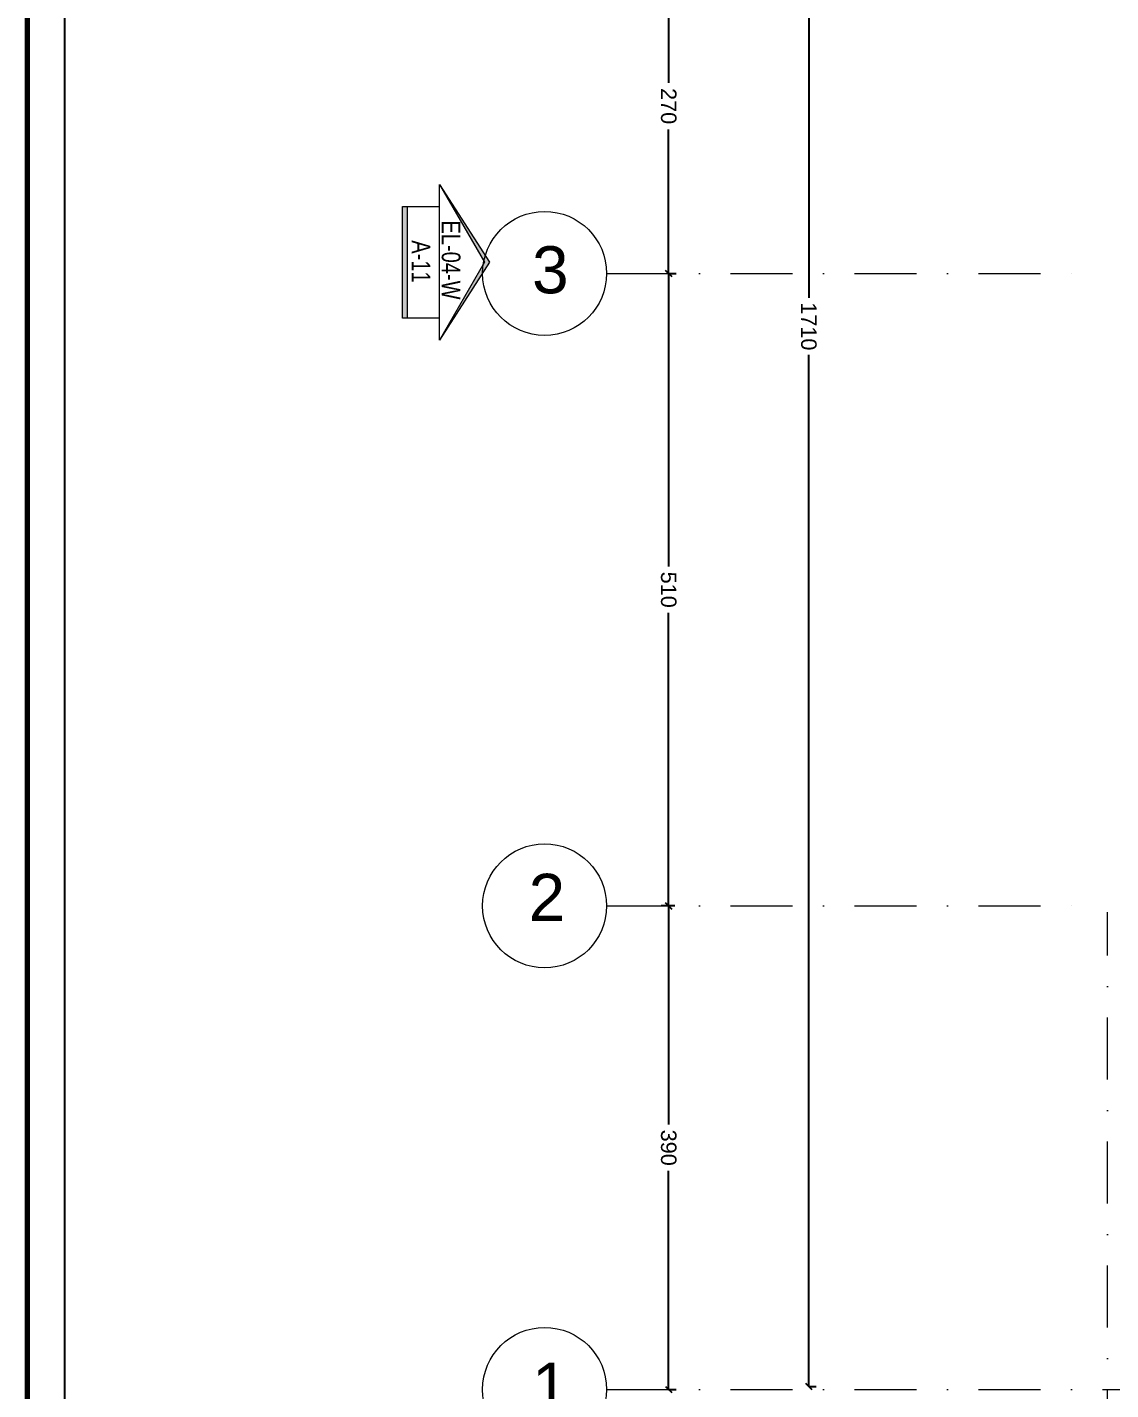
# Model space of a CAD drawing. Header units: inches. Extents: x -580639 to 179052, y 0 to 152898.
# Drawn here: x -360138 to -351401, y 126378 to 137366 of the extents above; entities that cross this region are included whole.
import ezdxf
from ezdxf.enums import TextEntityAlignment as Align

# ---------------------------------------------------------------- set-up
doc = ezdxf.new("R2010")
doc.units = ezdxf.units.IN
doc.header["$LTSCALE"] = 500
doc.header["$MEASUREMENT"] = 0
doc.linetypes.add('DASHDOTX2', pattern=[2, 1, -0.5, 0, -0.5])
for name, color, linetype, lineweight in [('1ATEXT', 3, 'Continuous', 20), ('A-0.25', 42, 'Continuous', 25), ('A-wall', 52, 'Continuous', 35), ('ground floor', 8, 'Continuous', 20)]:
    doc.layers.add(name, color=color, linetype=linetype, lineweight=lineweight)
doc.layers.add('SYEL', color=5, linetype='Continuous')
doc.styles.add('100', font='arial.ttf', dxfattribs={"height": 200})
doc.styles.add('50', font='arial.ttf', dxfattribs={"height": 125})
doc.styles.add('A--ANNO-SYMB', font='upcil.ttf', dxfattribs={"width": 0.8})
doc.dimstyles.new('DIM', dxfattribs={"dimscale": 50, "dimtxt": 125, "dimasz": 1, "dimexe": 1.2, "dimexo": 1, "dimgap": 1, "dimtad": 0, "dimtoh": 1, "dimdec": 0, "dimlfac": 0.1, "dimrnd": 1, "dimdsep": 46, "dimtxsty": '50', "dimblk": 'OBLIQUE', "dimcen": 0.09, "dimclrt": 8, "dimadec": 0, "dimazin": 0, "dimtfac": 1, "dimtdec": 0, "dimtix": 1, "dimtofl": 0, "dimtmove": 2, "dimatfit": 2, "dimfxl": 1, "dimfxlon": 1, "dimtzin": 0, "dimarcsym": 0})

# ---------------------------------------------------------------- blocks, each defined once
blk = doc.blocks.new('SYEL')
at = {"layer": '1ATEXT'}
for points in [[(-62.4, 0), (0, 36), (62.4, 0), (0, 40.2)], [(-44.8, -25.6), (-44.8, -29.5), (44.8, -29.5), (44.8, -25.6)]]:
    blk.add_hatch(color=256, dxfattribs=at).paths.add_polyline_path(points)
for p, q in [((-62.4, 0), (0, 40.2)), ((-62.4, 0), (0, 36)), ((0, 40.2), (62.4, 0)), ((0, 36), (62.4, 0)), ((62.4, 0), (-62.4, 0)), ((-44.8, -29.5), (-44.8, 0)), ((44.8, 0), (44.8, -29.5)), ((44.8, -25.6), (-44.8, -25.6)), ((44.8, -29.5), (-44.8, -29.5))]:
    blk.add_line(p, q, dxfattribs=at)
at = {"layer": '1ATEXT', "style": 'A--ANNO-SYMB', "width": 0.8, "flags": 4}
for tag, p in [('EL-01-N', (-1.8, 9.4)), ('AR00', (-0.7, -14.7))]:
    blk.add_attdef(tag, text='', height=15, dxfattribs=at).set_placement(p, align=Align.MIDDLE_CENTER)
blk = doc.blocks.new('_Oblique')
at = {"color": 0, "linetype": 'ByBlock', "lineweight": -2}
blk.add_line((-0.5, -0.5), (0.5, 0.5), dxfattribs=at)
blk = doc.blocks.new('*D1372')
at = {"layer": 'Defpoints', "color": 0, "transparency": 16777216}
for p in [(-354966, 130280), (-354016, 130280), (-354966, 126380)]:
    blk.add_point(p, dxfattribs=at)
at = {"layer": 'ground floor', "color": 0, "lineweight": -2, "transparency": 16777216}
for p, q in [((-354916, 130280), (-355026, 130280)), ((-354966, 130280), (-354966, 128518)), ((-354966, 126380), (-354966, 128143)), ((-354966, 126380), (-354906, 126380))]:
    blk.add_line(p, q, dxfattribs=at)
at = {"layer": 'ground floor', "color": 0, "lineweight": -2, "transparency": 16777216, "xscale": 50, "yscale": 50, "zscale": 50}
for p, rotation in [((-354966, 130280), 90), ((-354966, 126380), 270)]:
    blk.add_blockref('_Oblique', p, dxfattribs=dict(at, rotation=rotation))
at = {"layer": 'ground floor', "color": 8, "transparency": 16777216, "insert": (-354966, 128330), "char_height": 125, "attachment_point": 5, "rotation": 270, "style": '50'}
blk.add_mtext('390', dxfattribs=at)
blk = doc.blocks.new('*D1373')
at = {"layer": 'Defpoints', "color": 0, "transparency": 16777216}
for p in [(-354966, 135380), (-354966, 135380), (-354966, 130280)]:
    blk.add_point(p, dxfattribs=at)
at = {"layer": 'ground floor', "color": 0, "lineweight": -2, "transparency": 16777216}
for p, q in [((-354966, 135380), (-354906, 135380)), ((-354966, 135380), (-354966, 133018)), ((-354966, 130280), (-354966, 132643)), ((-354966, 130280), (-355026, 130280))]:
    blk.add_line(p, q, dxfattribs=at)
at = {"layer": 'ground floor', "color": 0, "lineweight": -2, "transparency": 16777216, "xscale": 50, "yscale": 50, "zscale": 50}
for p, rotation in [((-354966, 135380), 90), ((-354966, 130280), 270)]:
    blk.add_blockref('_Oblique', p, dxfattribs=dict(at, rotation=rotation))
at = {"layer": 'ground floor', "color": 8, "transparency": 16777216, "insert": (-354966, 132830), "char_height": 125, "attachment_point": 5, "rotation": 270, "style": '50'}
blk.add_mtext('510', dxfattribs=at)
blk = doc.blocks.new('*D1374')
at = {"layer": 'Defpoints', "color": 0, "transparency": 16777216}
for p in [(-354966, 138080), (-354966, 138080), (-354966, 135380)]:
    blk.add_point(p, dxfattribs=at)
at = {"layer": 'ground floor', "color": 0, "lineweight": -2, "transparency": 16777216}
for p, q in [((-354966, 138080), (-354906, 138080)), ((-354966, 138080), (-354966, 136919)), ((-354966, 135380), (-354966, 136542)), ((-354966, 135380), (-354906, 135380))]:
    blk.add_line(p, q, dxfattribs=at)
at = {"layer": 'ground floor', "color": 0, "lineweight": -2, "transparency": 16777216, "xscale": 50, "yscale": 50, "zscale": 50}
for p, rotation in [((-354966, 138080), 90), ((-354966, 135380), 270)]:
    blk.add_blockref('_Oblique', p, dxfattribs=dict(at, rotation=rotation))
at = {"layer": 'ground floor', "color": 8, "transparency": 16777216, "insert": (-354966, 136730), "char_height": 125, "attachment_point": 5, "rotation": 270, "style": '50'}
blk.add_mtext('270', dxfattribs=at)
blk = doc.blocks.new('*D1377')
at = {"layer": 'Defpoints', "color": 0, "transparency": 16777216}
for p in [(-353836, 143503), (-353329, 143503), (-353836, 126405)]:
    blk.add_point(p, dxfattribs=at)
at = {"layer": 'ground floor', "color": 0, "lineweight": -2, "transparency": 16777216}
for p, q in [((-353786, 143503), (-353896, 143503)), ((-353836, 143503), (-353836, 135185)), ((-353836, 126405), (-353836, 134724)), ((-353836, 126405), (-353776, 126405))]:
    blk.add_line(p, q, dxfattribs=at)
at = {"layer": 'ground floor', "color": 0, "lineweight": -2, "transparency": 16777216, "xscale": 50, "yscale": 50, "zscale": 50}
for p, rotation in [((-353836, 143503), 90), ((-353836, 126405), 270)]:
    blk.add_blockref('_Oblique', p, dxfattribs=dict(at, rotation=rotation))
at = {"layer": 'ground floor', "color": 8, "transparency": 16777216, "insert": (-353836, 134954), "char_height": 125, "attachment_point": 5, "rotation": 270, "style": '50'}
blk.add_mtext('1710', dxfattribs=at)

msp = doc.modelspace()

# ---------------------------------------------------------------- linework, layer by layer
at = {"layer": 'A-0.25', "lineweight": 25}
msp.add_lwpolyline([(-312737.842, 113830.352), (-312737.842, 150988.469), (-359838.059, 150988.469), (-359838.059, 113830.352), (-312737.842, 113830.352)], dxfattribs=at)
at = {"layer": 'A-wall', "color": 1, "lineweight": 70}
msp.add_lwpolyline([(-360138.059, 113530.352), (-306137.842, 113530.352), (-306137.842, 151288.469), (-360138.059, 151288.469)], close=True, dxfattribs=at)
at = {"layer": 'ground floor', "linetype": 'DASHDOTX2'}
for p, q in [((-355466.453, 135380.485), (-351695.714, 135380.485)), ((-355466.453, 130280.485), (-351695.714, 130280.485)), ((-351425.714, 122880.485), (-351425.714, 130230.485)), ((-355466.453, 126380.485), (-324516.453, 126380.485))]:
    msp.add_line(p, q, dxfattribs=at)
at = {"layer": 'ground floor'}
for centre in [(-355966.453, 135380.485), (-355966.453, 130280.485), (-355966.453, 126380.485)]:
    msp.add_circle(centre, 500, dxfattribs=at)

# ---------------------------------------------------------------- block references
at = {"layer": 'SYEL'}
ref = msp.add_blockref('SYEL', (-356814.469, 135470.51), dxfattribs=dict(at, xscale=10.07240092149008, yscale=10.07240092149008, zscale=10.07240092149008, rotation=270))
ref.add_attrib('EL-01-N', 'EL-04-W', dxfattribs={"layer": '1ATEXT', "color": 3, "height": 151.086, "rotation": 270, "style": 'A--ANNO-SYMB', "width": 0.8}).set_placement((-356720.241, 135488.904), align=Align.MIDDLE_CENTER)
ref.add_attrib('AR00', 'A-11', dxfattribs={"layer": '1ATEXT', "color": 6, "height": 151.086, "rotation": 270, "style": 'A--ANNO-SYMB', "width": 0.8}).set_placement((-356962.23, 135477.302), align=Align.MIDDLE_CENTER)

# ---------------------------------------------------------------- texts
at = {"layer": 'ground floor', "char_height": 380, "attachment_point": 1, "style": '100'}
for s, insert in [('3', (-356067.464, 135600.091)), ('2', (-356095.558, 130538.988)), ('1', (-356066.888, 126596.879))]:
    msp.add_mtext_dynamic_manual_height_columns(s, width=215.80113, gutter_width=1000, heights=[0], dxfattribs=dict(at, insert=insert))

# ---------------------------------------------------------------- dimensions: what is measured, and where the dimension line sits
at = {"layer": 'ground floor'}
for base, p1, p2, picture, middle in [((-353836.146, 143503.485), (-353836.146, 126405.485), (-353329.481, 143503.485), '*D1377', (-353836.146, 134954.485)), ((-354966.453, 138080.485), (-354966.453, 135380.485), (-354966.453, 138080.485), '*D1374', (-354966.453, 136730.485)), ((-354966.453, 135380.485), (-354966.453, 130280.485), (-354966.453, 135380.485), '*D1373', (-354966.453, 132830.485)), ((-354966.453, 130280.485), (-354966.453, 126380.485), (-354015.808, 130280.485), '*D1372', (-354966.453, 128330.485))]:
    dim = msp.add_linear_dim(base=base, p1=p1, p2=p2, angle=90, dimstyle='DIM', dxfattribs=at)
    dim.commit()
    dim.dimension.update_dxf_attribs({"geometry": picture, "text_midpoint": middle})

doc.saveas('drawing.dxf')
